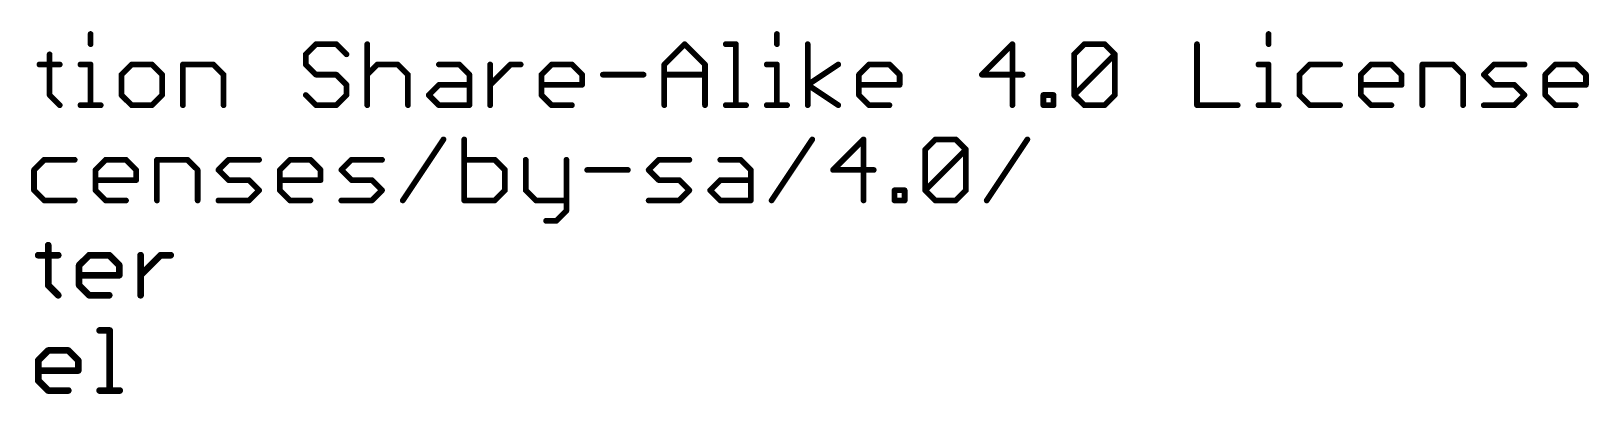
# Model space of a CAD drawing. Extents: x -39 to 68, y -16 to 20.
# Drawn here: x 26.24 to 67.74, y -15.24 to -5.57 of the extents above; entities that cross this region are included whole.
import ezdxf

# ---------------------------------------------------------------- set-up
doc = ezdxf.new("R2010")
doc.units = 0
doc.layers.add('51', color=53, linetype='CONTINUOUS')

msp = doc.modelspace()

# ---------------------------------------------------------------- linework, layer by layer
at = {"layer": '51'}
for points, const_width in [([(27.8279, -5.6456), (27.8279, -5.9168)], 0.1524), ([(46.1095, -5.6456), (46.1095, -5.9168)], 0.1524), ([(59.2067, -5.6456), (59.2067, -5.9168)], 0.1524), ([(26.7365, -6.188), (26.7365, -7.2726)], 0.1524), ([(33.8308, -5.9168), (33.5597, -6.188)], 0.1524), ([(33.5597, -6.188), (33.5597, -6.4591)], 0.1524), ([(34.3731, -5.9168), (33.8308, -5.9168)], 0.1524), ([(34.6443, -6.188), (34.3731, -5.9168)], 0.1524), ([(35.1968, -5.9168), (35.1968, -7.5438)], 0.1524), ([(43.1097, -6.4591), (43.6521, -5.9168)], 0.1524), ([(43.6521, -5.9168), (44.1944, -6.4591)], 0.1524), ([(44.7469, -5.9168), (45.0181, -5.9168)], 0.1524), ([(45.0181, -5.9168), (45.0181, -7.5438)], 0.1524), ([(46.9298, -7.5438), (46.9298, -5.9168)], 0.1524), ([(52.3819, -5.9168), (51.5684, -6.7303)], 0.1524), ([(52.3819, -7.5438), (52.3819, -5.9168)], 0.1524), ([(54.0241, -6.188), (54.2953, -5.9168)], 0.1524), ([(54.0241, -7.2726), (54.0241, -6.188)], 0.1524), ([(54.0241, -7.2726), (55.1088, -6.188)], 0.1524), ([(54.2953, -5.9168), (54.8376, -5.9168)], 0.1524), ([(54.8376, -5.9168), (55.1088, -6.188)], 0.1524), ([(55.1088, -6.188), (55.1088, -7.2726)], 0.1524), ([(57.2984, -5.9168), (57.2984, -7.5438)], 0.1524), ([(26.4653, -6.4591), (27.0076, -6.4591)], 0.1524), ([(27.5567, -6.4591), (27.8279, -6.4591)], 0.1524), ([(27.8279, -6.4591), (27.8279, -7.5438)], 0.1524), ([(28.9193, -6.4591), (28.6482, -6.7303)], 0.1524), ([(29.4617, -6.4591), (28.9193, -6.4591)], 0.1524), ([(29.7328, -6.7303), (29.4617, -6.4591)], 0.1524), ([(30.2853, -7.5438), (30.2853, -6.4591)], 0.1524), ([(30.2853, -6.4591), (31.0988, -6.4591)], 0.1524), ([(31.0988, -6.4591), (31.37, -6.7303)], 0.1524), ([(33.5597, -6.4591), (33.8308, -6.7303)], 0.1524), ([(35.1968, -6.7303), (35.468, -6.4591)], 0.1524), ([(35.468, -6.4591), (36.0103, -6.4591)], 0.1524), ([(36.0103, -6.4591), (36.2815, -6.7303)], 0.1524), ([(37.1051, -6.4591), (37.6475, -6.4591)], 0.1524), ([(37.6475, -6.4591), (37.9186, -6.7303)], 0.1524), ([(38.4711, -7.5438), (38.4711, -6.4591)], 0.1524), ([(38.4711, -7.0015), (39.0134, -6.4591)], 0.1524), ([(39.0134, -6.4591), (39.2846, -6.4591)], 0.1524), ([(39.8354, -6.7303), (40.1066, -6.4591)], 0.1524), ([(40.1066, -6.4591), (40.6489, -6.4591)], 0.1524), ([(40.6489, -6.4591), (40.9201, -6.7303)], 0.1524), ([(43.1097, -7.5438), (43.1097, -6.4591)], 0.1524), ([(44.1944, -6.4591), (44.1944, -7.5438)], 0.1524), ([(45.8383, -6.4591), (46.1095, -6.4591)], 0.1524), ([(46.1095, -6.4591), (46.1095, -7.5438)], 0.1524), ([(46.9298, -7.0015), (47.7433, -6.4591)], 0.1524), ([(48.2941, -6.7303), (48.5652, -6.4591)], 0.1524), ([(48.5652, -6.4591), (49.1076, -6.4591)], 0.1524), ([(49.1076, -6.4591), (49.3787, -6.7303)], 0.1524), ([(58.9356, -6.4591), (59.2067, -6.4591)], 0.1524), ([(59.2067, -6.4591), (59.2067, -7.5438)], 0.1524), ([(60.2982, -6.4591), (60.027, -6.7303)], 0.1524), ([(61.1117, -6.4591), (60.2982, -6.4591)], 0.1524), ([(61.6642, -6.7303), (61.9353, -6.4591)], 0.1524), ([(61.9353, -6.4591), (62.4777, -6.4591)], 0.1524), ([(62.4777, -6.4591), (62.7488, -6.7303)], 0.1524), ([(63.3013, -7.5438), (63.3013, -6.4591)], 0.1524), ([(63.3013, -6.4591), (64.1148, -6.4591)], 0.1524), ([(64.1148, -6.4591), (64.386, -6.7303)], 0.1524), ([(64.9385, -6.7303), (65.2096, -6.4591)], 0.1524), ([(65.2096, -6.4591), (66.0231, -6.4591)], 0.1524), ([(66.5756, -6.7303), (66.8468, -6.4591)], 0.1524), ([(66.8468, -6.4591), (67.3891, -6.4591)], 0.1524), ([(67.3891, -6.4591), (67.6603, -6.7303)], 0.1524), ([(28.6482, -6.7303), (28.6482, -7.2726)], 0.1524), ([(29.7328, -7.2726), (29.7328, -6.7303)], 0.1524), ([(31.37, -6.7303), (31.37, -7.5438)], 0.1524), ([(33.8308, -6.7303), (34.3731, -6.7303)], 0.1524), ([(34.3731, -6.7303), (34.6443, -7.0015)], 0.1524), ([(34.6443, -7.0015), (34.6443, -7.2726)], 0.1524), ([(36.2815, -6.7303), (36.2815, -7.5438)], 0.1524), ([(36.834, -7.2726), (37.1051, -7.0015)], 0.1524), ([(37.1051, -7.0015), (37.9186, -7.0015)], 0.1524), ([(37.9186, -6.7303), (37.9186, -7.5438)], 0.1524), ([(39.8354, -7.2726), (39.8354, -6.7303)], 0.1524), ([(40.9201, -7.0015), (39.8354, -7.0015)], 0.1524), ([(40.9201, -6.7303), (40.9201, -7.0015)], 0.1524), ([(41.4726, -6.7303), (42.5572, -6.7303)], 0.1524), ([(43.1097, -6.7303), (44.1944, -6.7303)], 0.1524), ([(47.7433, -7.5438), (46.9298, -7.0015)], 0.1524), ([(48.2941, -7.2726), (48.2941, -6.7303)], 0.1524), ([(49.3787, -7.0015), (48.2941, -7.0015)], 0.1524), ([(49.3787, -6.7303), (49.3787, -7.0015)], 0.1524), ([(51.5684, -6.7303), (52.653, -6.7303)], 0.1524), ([(60.027, -6.7303), (60.027, -7.2726)], 0.1524), ([(61.6642, -7.2726), (61.6642, -6.7303)], 0.1524), ([(62.7488, -7.0015), (61.6642, -7.0015)], 0.1524), ([(62.7488, -6.7303), (62.7488, -7.0015)], 0.1524), ([(64.386, -6.7303), (64.386, -7.5438)], 0.1524), ([(65.2096, -7.0015), (64.9385, -6.7303)], 0.1524), ([(65.752, -7.0015), (65.2096, -7.0015)], 0.1524), ([(66.0231, -7.2726), (65.752, -7.0015)], 0.1524), ([(66.5756, -7.2726), (66.5756, -6.7303)], 0.1524), ([(67.6603, -7.0015), (66.5756, -7.0015)], 0.1524), ([(67.6603, -6.7303), (67.6603, -7.0015)], 0.1524), ([(26.7365, -7.2726), (27.0076, -7.5438)], 0.1524), ([(27.5567, -7.5438), (28.0991, -7.5438)], 0.1524), ([(28.6482, -7.2726), (28.9193, -7.5438)], 0.1524), ([(28.9193, -7.5438), (29.4617, -7.5438)], 0.1524), ([(29.4617, -7.5438), (29.7328, -7.2726)], 0.1524), ([(33.8308, -7.5438), (33.5597, -7.2726)], 0.1524), ([(34.3731, -7.5438), (33.8308, -7.5438)], 0.1524), ([(34.6443, -7.2726), (34.3731, -7.5438)], 0.1524), ([(37.1051, -7.5438), (36.834, -7.2726)], 0.1524), ([(37.9186, -7.5438), (37.1051, -7.5438)], 0.1524), ([(40.1066, -7.5438), (39.8354, -7.2726)], 0.1524), ([(40.6489, -7.5438), (40.1066, -7.5438)], 0.1524), ([(44.7469, -7.5438), (45.2892, -7.5438)], 0.1524), ([(45.8383, -7.5438), (46.3807, -7.5438)], 0.1524), ([(48.5652, -7.5438), (48.2941, -7.2726)], 0.1524), ([(49.1076, -7.5438), (48.5652, -7.5438)], 0.1524), ([(53.2055, -7.5438), (53.2055, -7.2726)], 0.1524), ([(53.2055, -7.2726), (53.4767, -7.2726)], 0.1524), ([(53.4767, -7.5438), (53.2055, -7.5438)], 0.1524), ([(53.4767, -7.2726), (53.4767, -7.5438)], 0.1524), ([(54.2953, -7.5438), (54.0241, -7.2726)], 0.1524), ([(54.8376, -7.5438), (54.2953, -7.5438)], 0.1524), ([(55.1088, -7.2726), (54.8376, -7.5438)], 0.1524), ([(57.2984, -7.5438), (58.3831, -7.5438)], 0.1524), ([(58.9356, -7.5438), (59.4779, -7.5438)], 0.1524), ([(60.027, -7.2726), (60.2982, -7.5438)], 0.1524), ([(60.2982, -7.5438), (61.1117, -7.5438)], 0.1524), ([(61.9353, -7.5438), (61.6642, -7.2726)], 0.1524), ([(62.4777, -7.5438), (61.9353, -7.5438)], 0.1524), ([(64.9385, -7.5438), (65.752, -7.5438)], 0.1524), ([(65.752, -7.5438), (66.0231, -7.2726)], 0.1524), ([(66.8468, -7.5438), (66.5756, -7.2726)], 0.1524), ([(67.3891, -7.5438), (66.8468, -7.5438)], 0.1524), ([(36.1438, -10.0838), (37.2285, -8.4568)], 0.1524), ([(37.781, -8.4568), (37.781, -10.0838)], 0.1524), ([(45.9667, -10.0838), (47.0514, -8.4568)], 0.1524), ([(48.4174, -8.4568), (47.6039, -9.2703)], 0.1524), ([(48.4174, -10.0838), (48.4174, -8.4568)], 0.1524), ([(50.0596, -8.728), (50.3308, -8.4568)], 0.1524), ([(50.0596, -9.8126), (50.0596, -8.728)], 0.1524), ([(50.0596, -9.8126), (51.1443, -8.728)], 0.1524), ([(50.3308, -8.4568), (50.8731, -8.4568)], 0.1524), ([(50.8731, -8.4568), (51.1443, -8.728)], 0.1524), ([(51.1443, -8.728), (51.1443, -9.8126)], 0.1524), ([(51.6968, -10.0838), (52.7814, -8.4568)], 0.1524), ([(26.592, -8.9991), (26.3209, -9.2703)], 0.1524), ([(27.4055, -8.9991), (26.592, -8.9991)], 0.1524), ([(27.958, -9.2703), (28.2292, -8.9991)], 0.1524), ([(28.2292, -8.9991), (28.7715, -8.9991)], 0.1524), ([(28.7715, -8.9991), (29.0427, -9.2703)], 0.1524), ([(29.5952, -10.0838), (29.5952, -8.9991)], 0.1524), ([(29.5952, -8.9991), (30.4087, -8.9991)], 0.1524), ([(30.4087, -8.9991), (30.6798, -9.2703)], 0.1524), ([(31.2323, -9.2703), (31.5035, -8.9991)], 0.1524), ([(31.5035, -8.9991), (32.317, -8.9991)], 0.1524), ([(32.8695, -9.2703), (33.1406, -8.9991)], 0.1524), ([(33.1406, -8.9991), (33.683, -8.9991)], 0.1524), ([(33.683, -8.9991), (33.9541, -9.2703)], 0.1524), ([(34.5066, -9.2703), (34.7778, -8.9991)], 0.1524), ([(34.7778, -8.9991), (35.5913, -8.9991)], 0.1524), ([(38.5944, -8.9991), (37.781, -8.9991)], 0.1524), ([(38.8656, -9.2703), (38.5944, -8.9991)], 0.1524), ([(39.4181, -8.9991), (39.4181, -9.8126)], 0.1524), ([(40.5028, -8.9991), (40.5028, -10.355)], 0.1524), ([(42.6924, -9.2703), (42.9636, -8.9991)], 0.1524), ([(42.9636, -8.9991), (43.7771, -8.9991)], 0.1524), ([(44.6007, -8.9991), (45.1431, -8.9991)], 0.1524), ([(45.1431, -8.9991), (45.4142, -9.2703)], 0.1524), ([(26.3209, -9.2703), (26.3209, -9.8126)], 0.1524), ([(27.958, -9.8126), (27.958, -9.2703)], 0.1524), ([(29.0427, -9.5415), (27.958, -9.5415)], 0.1524), ([(29.0427, -9.2703), (29.0427, -9.5415)], 0.1524), ([(30.6798, -9.2703), (30.6798, -10.0838)], 0.1524), ([(31.5035, -9.5415), (31.2323, -9.2703)], 0.1524), ([(32.0458, -9.5415), (31.5035, -9.5415)], 0.1524), ([(32.317, -9.8126), (32.0458, -9.5415)], 0.1524), ([(32.8695, -9.8126), (32.8695, -9.2703)], 0.1524), ([(33.9541, -9.5415), (32.8695, -9.5415)], 0.1524), ([(33.9541, -9.2703), (33.9541, -9.5415)], 0.1524), ([(34.7778, -9.5415), (34.5066, -9.2703)], 0.1524), ([(35.3201, -9.5415), (34.7778, -9.5415)], 0.1524), ([(35.5913, -9.8126), (35.3201, -9.5415)], 0.1524), ([(38.8656, -9.8126), (38.8656, -9.2703)], 0.1524), ([(41.0553, -9.2703), (42.1399, -9.2703)], 0.1524), ([(42.9636, -9.5415), (42.6924, -9.2703)], 0.1524), ([(43.5059, -9.5415), (42.9636, -9.5415)], 0.1524), ([(43.7771, -9.8126), (43.5059, -9.5415)], 0.1524), ([(44.3296, -9.8126), (44.6007, -9.5415)], 0.1524), ([(44.6007, -9.5415), (45.4142, -9.5415)], 0.1524), ([(45.4142, -9.2703), (45.4142, -10.0838)], 0.1524), ([(47.6039, -9.2703), (48.6885, -9.2703)], 0.1524), ([(26.3209, -9.8126), (26.592, -10.0838)], 0.1524), ([(28.2292, -10.0838), (27.958, -9.8126)], 0.1524), ([(32.0458, -10.0838), (32.317, -9.8126)], 0.1524), ([(33.1406, -10.0838), (32.8695, -9.8126)], 0.1524), ([(35.3201, -10.0838), (35.5913, -9.8126)], 0.1524), ([(38.5944, -10.0838), (38.8656, -9.8126)], 0.1524), ([(39.4181, -9.8126), (39.6893, -10.0838)], 0.1524), ([(43.5059, -10.0838), (43.7771, -9.8126)], 0.1524), ([(44.6007, -10.0838), (44.3296, -9.8126)], 0.1524), ([(49.241, -10.0838), (49.241, -9.8126)], 0.1524), ([(49.241, -9.8126), (49.5122, -9.8126)], 0.1524), ([(49.5122, -9.8126), (49.5122, -10.0838)], 0.1524), ([(50.3308, -10.0838), (50.0596, -9.8126)], 0.1524), ([(51.1443, -9.8126), (50.8731, -10.0838)], 0.1524), ([(26.592, -10.0838), (27.4055, -10.0838)], 0.1524), ([(28.7715, -10.0838), (28.2292, -10.0838)], 0.1524), ([(31.2323, -10.0838), (32.0458, -10.0838)], 0.1524), ([(33.683, -10.0838), (33.1406, -10.0838)], 0.1524), ([(34.5066, -10.0838), (35.3201, -10.0838)], 0.1524), ([(37.781, -10.0838), (38.5944, -10.0838)], 0.1524), ([(39.6893, -10.0838), (40.5028, -10.0838)], 0.1524), ([(40.5028, -10.355), (40.2316, -10.6261)], 0.1524), ([(42.6924, -10.0838), (43.5059, -10.0838)], 0.1524), ([(45.4142, -10.0838), (44.6007, -10.0838)], 0.1524), ([(49.5122, -10.0838), (49.241, -10.0838)], 0.1524), ([(50.8731, -10.0838), (50.3308, -10.0838)], 0.1524), ([(40.2316, -10.6261), (39.9604, -10.6261)], 0.1524), ([(26.6988, -11.2765), (26.6988, -12.3442)], 0.1778), ([(26.4319, -11.5434), (26.9657, -11.5434)], 0.1778), ([(27.5233, -11.8103), (27.7902, -11.5434)], 0.1778), ([(27.7902, -11.5434), (28.3241, -11.5434)], 0.1778), ([(28.3241, -11.5434), (28.591, -11.8103)], 0.1778), ([(29.1605, -12.6111), (29.1605, -11.5434)], 0.1778), ([(29.1605, -12.0772), (29.6943, -11.5434)], 0.1778), ([(29.6943, -11.5434), (29.9612, -11.5434)], 0.1778), ([(27.5233, -12.3442), (27.5233, -11.8103)], 0.1778), ([(28.591, -12.0772), (27.5233, -12.0772)], 0.1778), ([(28.591, -11.8103), (28.591, -12.0772)], 0.1778), ([(26.6988, -12.3442), (26.9657, -12.6111)], 0.1778), ([(27.7902, -12.6111), (27.5233, -12.3442)], 0.1778), ([(28.3241, -12.6111), (27.7902, -12.6111)], 0.1778), ([(28.069, -13.5495), (28.336, -13.5495)], 0.1778), ([(28.336, -13.5495), (28.336, -15.1511)], 0.1778), ([(26.4319, -14.3503), (26.6988, -14.0834)], 0.1778), ([(26.6988, -14.0834), (27.2327, -14.0834)], 0.1778), ([(27.2327, -14.0834), (27.4996, -14.3503)], 0.1778), ([(26.4319, -14.8842), (26.4319, -14.3503)], 0.1778), ([(27.4996, -14.3503), (27.4996, -14.6172)], 0.1778), ([(27.4996, -14.6172), (26.4319, -14.6172)], 0.1778), ([(26.6988, -15.1511), (26.4319, -14.8842)], 0.1778), ([(27.2327, -15.1511), (26.6988, -15.1511)], 0.1778), ([(28.069, -15.1511), (28.6029, -15.1511)], 0.1778)]:
    msp.add_lwpolyline(points, dxfattribs=dict(at, const_width=const_width))
for points, const_width in [([(27.866, -5.6456, 1), (27.7898, -5.6456)], 0.0762), ([(46.1476, -5.6456, 1), (46.0714, -5.6456)], 0.0762), ([(59.2448, -5.6456, 1), (59.1686, -5.6456)], 0.0762), ([(26.7746, -6.188, 1), (26.6984, -6.188)], 0.0762), ([(27.7898, -5.9168, 1), (27.866, -5.9168)], 0.0762), ([(33.5327, -6.161, 1), (33.5866, -6.2149)], 0.0762), ([(33.5978, -6.188, 1), (33.5216, -6.188)], 0.0762), ([(33.8308, -5.8787, 1), (33.8308, -5.9549)], 0.0762), ([(33.8578, -5.9438, 1), (33.8039, -5.8899)], 0.0762), ([(34.4001, -5.8899, 1), (34.3462, -5.9438)], 0.0762), ([(34.3731, -5.9549, 1), (34.3731, -5.8787)], 0.0762), ([(34.6174, -6.2149, 1), (34.6713, -6.161)], 0.0762), ([(35.2349, -5.9168, 1), (35.1587, -5.9168)], 0.0762), ([(43.679, -5.8899, 1), (43.6251, -5.9438)], 0.0762), ([(43.679, -5.9438, 1), (43.6251, -5.8899)], 0.0762), ([(44.7469, -5.8787, 1), (44.7469, -5.9549)], 0.0762), ([(45.0562, -5.9168, 1), (44.98, -5.9168)], 0.0762), ([(45.0181, -5.9549, 1), (45.0181, -5.8787)], 0.0762), ([(46.0714, -5.9168, 1), (46.1476, -5.9168)], 0.0762), ([(46.9679, -5.9168, 1), (46.8917, -5.9168)], 0.0762), ([(52.42, -5.9168, 1), (52.3438, -5.9168)], 0.0762), ([(52.4088, -5.9438, 1), (52.3549, -5.8899)], 0.0762), ([(54.0622, -6.188, 1), (53.986, -6.188)], 0.0762), ([(53.9972, -6.161, 1), (54.051, -6.2149)], 0.0762), ([(54.2953, -5.8787, 1), (54.2953, -5.9549)], 0.0762), ([(54.3222, -5.9438, 1), (54.2683, -5.8899)], 0.0762), ([(54.8645, -5.8899, 1), (54.8107, -5.9438)], 0.0762), ([(54.8376, -5.9549, 1), (54.8376, -5.8787)], 0.0762), ([(55.1469, -6.188, 1), (55.0707, -6.188)], 0.0762), ([(55.1357, -6.2149, 1), (55.0818, -6.161)], 0.0762), ([(55.0818, -6.2149, 1), (55.1357, -6.161)], 0.0762), ([(57.3365, -5.9168, 1), (57.2603, -5.9168)], 0.0762), ([(59.1686, -5.9168, 1), (59.2448, -5.9168)], 0.0762), ([(26.4653, -6.421, 1), (26.4653, -6.4972)], 0.0762), ([(27.0076, -6.4972, 1), (27.0076, -6.421)], 0.0762), ([(27.5567, -6.421, 1), (27.5567, -6.4972)], 0.0762), ([(27.866, -6.4591, 1), (27.7898, -6.4591)], 0.0762), ([(27.8279, -6.4972, 1), (27.8279, -6.421)], 0.0762), ([(28.9193, -6.421, 1), (28.9193, -6.4972)], 0.0762), ([(28.9463, -6.4861, 1), (28.8924, -6.4322)], 0.0762), ([(29.4886, -6.4322, 1), (29.4347, -6.4861)], 0.0762), ([(29.4617, -6.4972, 1), (29.4617, -6.421)], 0.0762), ([(30.3234, -6.4591, 1), (30.2472, -6.4591)], 0.0762), ([(30.2853, -6.421, 1), (30.2853, -6.4972)], 0.0762), ([(31.1258, -6.4322, 1), (31.0719, -6.4861)], 0.0762), ([(31.0988, -6.4972, 1), (31.0988, -6.421)], 0.0762), ([(33.5866, -6.4322, 1), (33.5327, -6.4861)], 0.0762), ([(33.5216, -6.4591, 1), (33.5978, -6.4591)], 0.0762), ([(35.468, -6.421, 1), (35.468, -6.4972)], 0.0762), ([(35.4949, -6.4861, 1), (35.441, -6.4322)], 0.0762), ([(36.0372, -6.4322, 1), (35.9834, -6.4861)], 0.0762), ([(36.0103, -6.4972, 1), (36.0103, -6.421)], 0.0762), ([(37.1051, -6.421, 1), (37.1051, -6.4972)], 0.0762), ([(37.6744, -6.4322, 1), (37.6205, -6.4861)], 0.0762), ([(37.6475, -6.4972, 1), (37.6475, -6.421)], 0.0762), ([(38.5092, -6.4591, 1), (38.433, -6.4591)], 0.0762), ([(39.0134, -6.421, 1), (39.0134, -6.4972)], 0.0762), ([(39.0404, -6.4861, 1), (38.9865, -6.4322)], 0.0762), ([(39.2846, -6.4972, 1), (39.2846, -6.421)], 0.0762), ([(40.1066, -6.421, 1), (40.1066, -6.4972)], 0.0762), ([(40.1335, -6.4861, 1), (40.0796, -6.4322)], 0.0762), ([(40.6759, -6.4322, 1), (40.622, -6.4861)], 0.0762), ([(40.6489, -6.4972, 1), (40.6489, -6.421)], 0.0762), ([(43.1478, -6.4591, 1), (43.0716, -6.4591)], 0.0762), ([(43.0828, -6.4322, 1), (43.1367, -6.4861)], 0.0762), ([(44.2325, -6.4591, 1), (44.1563, -6.4591)], 0.0762), ([(44.1674, -6.4861, 1), (44.2213, -6.4322)], 0.0762), ([(45.8383, -6.421, 1), (45.8383, -6.4972)], 0.0762), ([(46.1476, -6.4591, 1), (46.0714, -6.4591)], 0.0762), ([(46.1095, -6.4972, 1), (46.1095, -6.421)], 0.0762), ([(47.7644, -6.4908, 1), (47.7221, -6.4274)], 0.0762), ([(48.5652, -6.421, 1), (48.5652, -6.4972)], 0.0762), ([(48.5922, -6.4861, 1), (48.5383, -6.4322)], 0.0762), ([(49.1345, -6.4322, 1), (49.0806, -6.4861)], 0.0762), ([(49.1076, -6.4972, 1), (49.1076, -6.421)], 0.0762), ([(58.9356, -6.421, 1), (58.9356, -6.4972)], 0.0762), ([(59.2448, -6.4591, 1), (59.1686, -6.4591)], 0.0762), ([(59.2067, -6.4972, 1), (59.2067, -6.421)], 0.0762), ([(60.2982, -6.421, 1), (60.2982, -6.4972)], 0.0762), ([(60.3251, -6.4861, 1), (60.2712, -6.4322)], 0.0762), ([(61.1117, -6.4972, 1), (61.1117, -6.421)], 0.0762), ([(61.9353, -6.421, 1), (61.9353, -6.4972)], 0.0762), ([(61.9623, -6.4861, 1), (61.9084, -6.4322)], 0.0762), ([(62.5046, -6.4322, 1), (62.4507, -6.4861)], 0.0762), ([(62.4777, -6.4972, 1), (62.4777, -6.421)], 0.0762), ([(63.3394, -6.4591, 1), (63.2632, -6.4591)], 0.0762), ([(63.3013, -6.421, 1), (63.3013, -6.4972)], 0.0762), ([(64.1418, -6.4322, 1), (64.0879, -6.4861)], 0.0762), ([(64.1148, -6.4972, 1), (64.1148, -6.421)], 0.0762), ([(65.2096, -6.421, 1), (65.2096, -6.4972)], 0.0762), ([(65.2366, -6.4861, 1), (65.1827, -6.4322)], 0.0762), ([(66.0231, -6.4972, 1), (66.0231, -6.421)], 0.0762), ([(66.8468, -6.421, 1), (66.8468, -6.4972)], 0.0762), ([(66.8737, -6.4861, 1), (66.8199, -6.4322)], 0.0762), ([(67.4161, -6.4322, 1), (67.3622, -6.4861)], 0.0762), ([(67.3891, -6.4972, 1), (67.3891, -6.421)], 0.0762), ([(28.6863, -6.7303, 1), (28.6101, -6.7303)], 0.0762), ([(28.6212, -6.7034, 1), (28.6751, -6.7572)], 0.0762), ([(29.7709, -6.7303, 1), (29.6947, -6.7303)], 0.0762), ([(29.7059, -6.7572, 1), (29.7598, -6.7034)], 0.0762), ([(31.4081, -6.7303, 1), (31.3319, -6.7303)], 0.0762), ([(31.3431, -6.7572, 1), (31.3969, -6.7034)], 0.0762), ([(33.8308, -6.6922, 1), (33.8308, -6.7684)], 0.0762), ([(33.8039, -6.7572, 1), (33.8578, -6.7034)], 0.0762), ([(34.4001, -6.7034, 1), (34.3462, -6.7572)], 0.0762), ([(34.3731, -6.7684, 1), (34.3731, -6.6922)], 0.0762), ([(34.6824, -7.0015, 1), (34.6062, -7.0015)], 0.0762), ([(34.6174, -7.0284, 1), (34.6713, -6.9745)], 0.0762), ([(35.1699, -6.7034, 1), (35.2238, -6.7572)], 0.0762), ([(36.3196, -6.7303, 1), (36.2434, -6.7303)], 0.0762), ([(36.2545, -6.7572, 1), (36.3084, -6.7034)], 0.0762), ([(37.1051, -6.9634, 1), (37.1051, -7.0396)], 0.0762), ([(37.1321, -7.0284, 1), (37.0782, -6.9745)], 0.0762), ([(37.9567, -6.7303, 1), (37.8805, -6.7303)], 0.0762), ([(37.8917, -6.7572, 1), (37.9456, -6.7034)], 0.0762), ([(37.9186, -7.0396, 1), (37.9186, -6.9634)], 0.0762), ([(38.4442, -6.9745, 1), (38.4981, -7.0284)], 0.0762), ([(39.8735, -6.7303, 1), (39.7973, -6.7303)], 0.0762), ([(39.8354, -6.9634, 1), (39.8354, -7.0396)], 0.0762), ([(39.8085, -6.7034, 1), (39.8624, -6.7572)], 0.0762), ([(40.9582, -6.7303, 1), (40.882, -6.7303)], 0.0762), ([(40.882, -7.0015, 1), (40.9582, -7.0015)], 0.0762), ([(40.8931, -6.7572, 1), (40.947, -6.7034)], 0.0762), ([(40.9201, -7.0396, 1), (40.9201, -6.9634)], 0.0762), ([(41.4726, -6.6922, 1), (41.4726, -6.7684)], 0.0762), ([(42.5572, -6.7684, 1), (42.5572, -6.6922)], 0.0762), ([(43.1097, -6.6922, 1), (43.1097, -6.7684)], 0.0762), ([(44.1944, -6.7684, 1), (44.1944, -6.6922)], 0.0762), ([(46.9509, -6.9698, 1), (46.9086, -7.0332)], 0.0762), ([(46.9086, -6.9698, 1), (46.9509, -7.0332)], 0.0762), ([(48.3322, -6.7303, 1), (48.256, -6.7303)], 0.0762), ([(48.2671, -6.7034, 1), (48.321, -6.7572)], 0.0762), ([(48.2941, -6.9634, 1), (48.2941, -7.0396)], 0.0762), ([(49.4168, -6.7303, 1), (49.3406, -6.7303)], 0.0762), ([(49.3406, -7.0015, 1), (49.4168, -7.0015)], 0.0762), ([(49.3518, -6.7572, 1), (49.4057, -6.7034)], 0.0762), ([(49.3787, -7.0396, 1), (49.3787, -6.9634)], 0.0762), ([(51.5684, -6.6922, 1), (51.5684, -6.7684)], 0.0762), ([(51.5414, -6.7034, 1), (51.5953, -6.7572)], 0.0762), ([(52.653, -6.7684, 1), (52.653, -6.6922)], 0.0762), ([(60.0651, -6.7303, 1), (59.9889, -6.7303)], 0.0762), ([(60.0001, -6.7034, 1), (60.054, -6.7572)], 0.0762), ([(61.7023, -6.7303, 1), (61.6261, -6.7303)], 0.0762), ([(61.6372, -6.7034, 1), (61.6911, -6.7572)], 0.0762), ([(61.6642, -6.9634, 1), (61.6642, -7.0396)], 0.0762), ([(62.7869, -6.7303, 1), (62.7107, -6.7303)], 0.0762), ([(62.7107, -7.0015, 1), (62.7869, -7.0015)], 0.0762), ([(62.7219, -6.7572, 1), (62.7758, -6.7034)], 0.0762), ([(62.7488, -7.0396, 1), (62.7488, -6.9634)], 0.0762), ([(64.4241, -6.7303, 1), (64.3479, -6.7303)], 0.0762), ([(64.359, -6.7572, 1), (64.4129, -6.7034)], 0.0762), ([(64.9654, -6.7034, 1), (64.9115, -6.7572)], 0.0762), ([(64.9115, -6.7034, 1), (64.9654, -6.7572)], 0.0762), ([(65.2096, -6.9634, 1), (65.2096, -7.0396)], 0.0762), ([(65.1827, -7.0284, 1), (65.2366, -6.9745)], 0.0762), ([(65.7789, -6.9745, 1), (65.725, -7.0284)], 0.0762), ([(65.752, -7.0396, 1), (65.752, -6.9634)], 0.0762), ([(66.6137, -6.7303, 1), (66.5375, -6.7303)], 0.0762), ([(66.5756, -6.9634, 1), (66.5756, -7.0396)], 0.0762), ([(66.5487, -6.7034, 1), (66.6026, -6.7572)], 0.0762), ([(67.6984, -6.7303, 1), (67.6222, -6.7303)], 0.0762), ([(67.6222, -7.0015, 1), (67.6984, -7.0015)], 0.0762), ([(67.6334, -6.7572, 1), (67.6872, -6.7034)], 0.0762), ([(67.6603, -7.0396, 1), (67.6603, -6.9634)], 0.0762), ([(26.7634, -7.2457, 1), (26.7095, -7.2996)], 0.0762), ([(26.6984, -7.2726, 1), (26.7746, -7.2726)], 0.0762), ([(27.5567, -7.5057, 1), (27.5567, -7.5819)], 0.0762), ([(28.0991, -7.5819, 1), (28.0991, -7.5057)], 0.0762), ([(28.6751, -7.2457, 1), (28.6212, -7.2996)], 0.0762), ([(28.6101, -7.2726, 1), (28.6863, -7.2726)], 0.0762), ([(28.9193, -7.5057, 1), (28.9193, -7.5819)], 0.0762), ([(29.4617, -7.5819, 1), (29.4617, -7.5057)], 0.0762), ([(29.6947, -7.2726, 1), (29.7709, -7.2726)], 0.0762), ([(29.7598, -7.2996, 1), (29.7059, -7.2457)], 0.0762), ([(33.5866, -7.2457, 1), (33.5327, -7.2996)], 0.0762), ([(33.8308, -7.5057, 1), (33.8308, -7.5819)], 0.0762), ([(34.3731, -7.5819, 1), (34.3731, -7.5057)], 0.0762), ([(34.6062, -7.2726, 1), (34.6824, -7.2726)], 0.0762), ([(34.6713, -7.2996, 1), (34.6174, -7.2457)], 0.0762), ([(36.8609, -7.2457, 1), (36.807, -7.2996)], 0.0762), ([(36.807, -7.2457, 1), (36.8609, -7.2996)], 0.0762), ([(37.1051, -7.5057, 1), (37.1051, -7.5819)], 0.0762), ([(37.9186, -7.5819, 1), (37.9186, -7.5057)], 0.0762), ([(39.8624, -7.2457, 1), (39.8085, -7.2996)], 0.0762), ([(39.7973, -7.2726, 1), (39.8735, -7.2726)], 0.0762), ([(40.1066, -7.5057, 1), (40.1066, -7.5819)], 0.0762), ([(40.6489, -7.5819, 1), (40.6489, -7.5057)], 0.0762), ([(44.7469, -7.5057, 1), (44.7469, -7.5819)], 0.0762), ([(45.2892, -7.5819, 1), (45.2892, -7.5057)], 0.0762), ([(45.8383, -7.5057, 1), (45.8383, -7.5819)], 0.0762), ([(46.3807, -7.5819, 1), (46.3807, -7.5057)], 0.0762), ([(48.321, -7.2457, 1), (48.2671, -7.2996)], 0.0762), ([(48.256, -7.2726, 1), (48.3322, -7.2726)], 0.0762), ([(48.5652, -7.5057, 1), (48.5652, -7.5819)], 0.0762), ([(49.1076, -7.5819, 1), (49.1076, -7.5057)], 0.0762), ([(53.2436, -7.2726, 1), (53.1674, -7.2726)], 0.0762), ([(53.2055, -7.2345, 1), (53.2055, -7.3107)], 0.0762), ([(53.2055, -7.5057, 1), (53.2055, -7.5819)], 0.0762), ([(53.5148, -7.2726, 1), (53.4386, -7.2726)], 0.0762), ([(53.4767, -7.3107, 1), (53.4767, -7.2345)], 0.0762), ([(53.4767, -7.5819, 1), (53.4767, -7.5057)], 0.0762), ([(54.051, -7.2457, 1), (53.9972, -7.2996)], 0.0762), ([(53.9972, -7.2457, 1), (54.051, -7.2996)], 0.0762), ([(53.986, -7.2726, 1), (54.0622, -7.2726)], 0.0762), ([(54.2953, -7.5057, 1), (54.2953, -7.5819)], 0.0762), ([(54.8376, -7.5819, 1), (54.8376, -7.5057)], 0.0762), ([(55.0707, -7.2726, 1), (55.1469, -7.2726)], 0.0762), ([(55.1357, -7.2996, 1), (55.0818, -7.2457)], 0.0762), ([(57.2984, -7.5057, 1), (57.2984, -7.5819)], 0.0762), ([(58.3831, -7.5819, 1), (58.3831, -7.5057)], 0.0762), ([(58.9356, -7.5057, 1), (58.9356, -7.5819)], 0.0762), ([(59.4779, -7.5819, 1), (59.4779, -7.5057)], 0.0762), ([(60.054, -7.2457, 1), (60.0001, -7.2996)], 0.0762), ([(59.9889, -7.2726, 1), (60.0651, -7.2726)], 0.0762), ([(60.2982, -7.5057, 1), (60.2982, -7.5819)], 0.0762), ([(61.1117, -7.5819, 1), (61.1117, -7.5057)], 0.0762), ([(61.6911, -7.2457, 1), (61.6372, -7.2996)], 0.0762), ([(61.6261, -7.2726, 1), (61.7023, -7.2726)], 0.0762), ([(61.9353, -7.5057, 1), (61.9353, -7.5819)], 0.0762), ([(62.4777, -7.5819, 1), (62.4777, -7.5057)], 0.0762), ([(64.9385, -7.5057, 1), (64.9385, -7.5819)], 0.0762), ([(65.752, -7.5819, 1), (65.752, -7.5057)], 0.0762), ([(66.0501, -7.2996, 1), (65.9962, -7.2457)], 0.0762), ([(65.9962, -7.2996, 1), (66.0501, -7.2457)], 0.0762), ([(66.6026, -7.2457, 1), (66.5487, -7.2996)], 0.0762), ([(66.5375, -7.2726, 1), (66.6137, -7.2726)], 0.0762), ([(66.8468, -7.5057, 1), (66.8468, -7.5819)], 0.0762), ([(67.3891, -7.5819, 1), (67.3891, -7.5057)], 0.0762), ([(26.9807, -7.5707, 1), (27.0346, -7.5169)], 0.0762), ([(27.7898, -7.5438, 1), (27.866, -7.5438)], 0.0762), ([(28.8924, -7.5707, 1), (28.9463, -7.5169)], 0.0762), ([(29.4347, -7.5169, 1), (29.4886, -7.5707)], 0.0762), ([(30.2472, -7.5438, 1), (30.3234, -7.5438)], 0.0762), ([(31.3319, -7.5438, 1), (31.4081, -7.5438)], 0.0762), ([(33.8039, -7.5707, 1), (33.8578, -7.5169)], 0.0762), ([(34.3462, -7.5169, 1), (34.4001, -7.5707)], 0.0762), ([(35.1587, -7.5438, 1), (35.2349, -7.5438)], 0.0762), ([(36.2434, -7.5438, 1), (36.3196, -7.5438)], 0.0762), ([(37.0782, -7.5707, 1), (37.1321, -7.5169)], 0.0762), ([(37.8805, -7.5438, 1), (37.9567, -7.5438)], 0.0762), ([(38.433, -7.5438, 1), (38.5092, -7.5438)], 0.0762), ([(40.0796, -7.5707, 1), (40.1335, -7.5169)], 0.0762), ([(43.0716, -7.5438, 1), (43.1478, -7.5438)], 0.0762), ([(44.1563, -7.5438, 1), (44.2325, -7.5438)], 0.0762), ([(44.98, -7.5438, 1), (45.0562, -7.5438)], 0.0762), ([(46.0714, -7.5438, 1), (46.1476, -7.5438)], 0.0762), ([(46.8917, -7.5438, 1), (46.9679, -7.5438)], 0.0762), ([(47.7221, -7.5755, 1), (47.7644, -7.5121)], 0.0762), ([(48.5383, -7.5707, 1), (48.5922, -7.5169)], 0.0762), ([(52.3438, -7.5438, 1), (52.42, -7.5438)], 0.0762), ([(53.1674, -7.5438, 1), (53.2436, -7.5438)], 0.0762), ([(53.4386, -7.5438, 1), (53.5148, -7.5438)], 0.0762), ([(54.2683, -7.5707, 1), (54.3222, -7.5169)], 0.0762), ([(54.8107, -7.5169, 1), (54.8645, -7.5707)], 0.0762), ([(57.2603, -7.5438, 1), (57.3365, -7.5438)], 0.0762), ([(59.1686, -7.5438, 1), (59.2448, -7.5438)], 0.0762), ([(60.2712, -7.5707, 1), (60.3251, -7.5169)], 0.0762), ([(61.9084, -7.5707, 1), (61.9623, -7.5169)], 0.0762), ([(63.2632, -7.5438, 1), (63.3394, -7.5438)], 0.0762), ([(64.3479, -7.5438, 1), (64.4241, -7.5438)], 0.0762), ([(65.725, -7.5169, 1), (65.7789, -7.5707)], 0.0762), ([(66.8199, -7.5707, 1), (66.8737, -7.5169)], 0.0762), ([(37.2602, -8.4779, 1), (37.1968, -8.4357)], 0.0762), ([(37.8191, -8.4568, 1), (37.7429, -8.4568)], 0.0762), ([(47.0831, -8.4779, 1), (47.0197, -8.4357)], 0.0762), ([(48.4555, -8.4568, 1), (48.3793, -8.4568)], 0.0762), ([(48.4443, -8.4838, 1), (48.3904, -8.4299)], 0.0762), ([(50.0977, -8.728, 1), (50.0215, -8.728)], 0.0762), ([(50.0327, -8.701, 1), (50.0866, -8.7549)], 0.0762), ([(50.3308, -8.4187, 1), (50.3308, -8.4949)], 0.0762), ([(50.3577, -8.4838, 1), (50.3038, -8.4299)], 0.0762), ([(50.9001, -8.4299, 1), (50.8462, -8.4838)], 0.0762), ([(50.8731, -8.4949, 1), (50.8731, -8.4187)], 0.0762), ([(51.1824, -8.728, 1), (51.1062, -8.728)], 0.0762), ([(51.1712, -8.7549, 1), (51.1173, -8.701)], 0.0762), ([(51.1173, -8.7549, 1), (51.1712, -8.701)], 0.0762), ([(52.8131, -8.4779, 1), (52.7497, -8.4357)], 0.0762), ([(26.592, -8.961, 1), (26.592, -9.0372)], 0.0762), ([(26.619, -9.0261, 1), (26.5651, -8.9722)], 0.0762), ([(27.4055, -9.0372, 1), (27.4055, -8.961)], 0.0762), ([(28.2292, -8.961, 1), (28.2292, -9.0372)], 0.0762), ([(28.2561, -9.0261, 1), (28.2022, -8.9722)], 0.0762), ([(28.7984, -8.9722, 1), (28.7446, -9.0261)], 0.0762), ([(28.7715, -9.0372, 1), (28.7715, -8.961)], 0.0762), ([(29.6333, -8.9991, 1), (29.5571, -8.9991)], 0.0762), ([(29.5952, -8.961, 1), (29.5952, -9.0372)], 0.0762), ([(30.4356, -8.9722, 1), (30.3817, -9.0261)], 0.0762), ([(30.4087, -9.0372, 1), (30.4087, -8.961)], 0.0762), ([(31.5035, -8.961, 1), (31.5035, -9.0372)], 0.0762), ([(31.5304, -9.0261, 1), (31.4765, -8.9722)], 0.0762), ([(32.317, -9.0372, 1), (32.317, -8.961)], 0.0762), ([(33.1406, -8.961, 1), (33.1406, -9.0372)], 0.0762), ([(33.1676, -9.0261, 1), (33.1137, -8.9722)], 0.0762), ([(33.7099, -8.9722, 1), (33.656, -9.0261)], 0.0762), ([(33.683, -9.0372, 1), (33.683, -8.961)], 0.0762), ([(34.7778, -8.961, 1), (34.7778, -9.0372)], 0.0762), ([(34.8047, -9.0261, 1), (34.7509, -8.9722)], 0.0762), ([(35.5913, -9.0372, 1), (35.5913, -8.961)], 0.0762), ([(37.781, -8.961, 1), (37.781, -9.0372)], 0.0762), ([(38.6214, -8.9722, 1), (38.5675, -9.0261)], 0.0762), ([(38.5944, -9.0372, 1), (38.5944, -8.961)], 0.0762), ([(39.4562, -8.9991, 1), (39.38, -8.9991)], 0.0762), ([(40.5409, -8.9991, 1), (40.4647, -8.9991)], 0.0762), ([(42.9636, -8.961, 1), (42.9636, -9.0372)], 0.0762), ([(42.9905, -9.0261, 1), (42.9366, -8.9722)], 0.0762), ([(43.7771, -9.0372, 1), (43.7771, -8.961)], 0.0762), ([(44.6007, -8.961, 1), (44.6007, -9.0372)], 0.0762), ([(45.17, -8.9722, 1), (45.1161, -9.0261)], 0.0762), ([(45.1431, -9.0372, 1), (45.1431, -8.961)], 0.0762), ([(26.359, -9.2703, 1), (26.2828, -9.2703)], 0.0762), ([(26.2939, -9.2434, 1), (26.3478, -9.2972)], 0.0762), ([(27.9961, -9.2703, 1), (27.9199, -9.2703)], 0.0762), ([(27.958, -9.5034, 1), (27.958, -9.5796)], 0.0762), ([(27.9311, -9.2434, 1), (27.985, -9.2972)], 0.0762), ([(29.0808, -9.2703, 1), (29.0046, -9.2703)], 0.0762), ([(29.0046, -9.5415, 1), (29.0808, -9.5415)], 0.0762), ([(29.0157, -9.2972, 1), (29.0696, -9.2434)], 0.0762), ([(29.0427, -9.5796, 1), (29.0427, -9.5034)], 0.0762), ([(30.7179, -9.2703, 1), (30.6417, -9.2703)], 0.0762), ([(30.6529, -9.2972, 1), (30.7068, -9.2434)], 0.0762), ([(31.2593, -9.2434, 1), (31.2054, -9.2972)], 0.0762), ([(31.2054, -9.2434, 1), (31.2593, -9.2972)], 0.0762), ([(31.5035, -9.5034, 1), (31.5035, -9.5796)], 0.0762), ([(31.4765, -9.5684, 1), (31.5304, -9.5145)], 0.0762), ([(32.0728, -9.5145, 1), (32.0189, -9.5684)], 0.0762), ([(32.0458, -9.5796, 1), (32.0458, -9.5034)], 0.0762), ([(32.9076, -9.2703, 1), (32.8314, -9.2703)], 0.0762), ([(32.8425, -9.2434, 1), (32.8964, -9.2972)], 0.0762), ([(32.8695, -9.5034, 1), (32.8695, -9.5796)], 0.0762), ([(33.9922, -9.2703, 1), (33.916, -9.2703)], 0.0762), ([(33.916, -9.5415, 1), (33.9922, -9.5415)], 0.0762), ([(33.9272, -9.2972, 1), (33.9811, -9.2434)], 0.0762), ([(33.9541, -9.5796, 1), (33.9541, -9.5034)], 0.0762), ([(34.5336, -9.2434, 1), (34.4797, -9.2972)], 0.0762), ([(34.4797, -9.2434, 1), (34.5336, -9.2972)], 0.0762), ([(34.7778, -9.5034, 1), (34.7778, -9.5796)], 0.0762), ([(34.7509, -9.5684, 1), (34.8047, -9.5145)], 0.0762), ([(35.3471, -9.5145, 1), (35.2932, -9.5684)], 0.0762), ([(35.3201, -9.5796, 1), (35.3201, -9.5034)], 0.0762), ([(38.9037, -9.2703, 1), (38.8275, -9.2703)], 0.0762), ([(38.8387, -9.2972, 1), (38.8926, -9.2434)], 0.0762), ([(41.0553, -9.2322, 1), (41.0553, -9.3084)], 0.0762), ([(42.1399, -9.3084, 1), (42.1399, -9.2322)], 0.0762), ([(42.7194, -9.2434, 1), (42.6655, -9.2972)], 0.0762), ([(42.6655, -9.2434, 1), (42.7194, -9.2972)], 0.0762), ([(42.9636, -9.5034, 1), (42.9636, -9.5796)], 0.0762), ([(42.9366, -9.5684, 1), (42.9905, -9.5145)], 0.0762), ([(43.5329, -9.5145, 1), (43.479, -9.5684)], 0.0762), ([(43.5059, -9.5796, 1), (43.5059, -9.5034)], 0.0762), ([(44.6007, -9.5034, 1), (44.6007, -9.5796)], 0.0762), ([(44.6277, -9.5684, 1), (44.5738, -9.5145)], 0.0762), ([(45.4523, -9.2703, 1), (45.3761, -9.2703)], 0.0762), ([(45.3873, -9.2972, 1), (45.4412, -9.2434)], 0.0762), ([(45.4142, -9.5796, 1), (45.4142, -9.5034)], 0.0762), ([(47.6039, -9.2322, 1), (47.6039, -9.3084)], 0.0762), ([(47.5769, -9.2434, 1), (47.6308, -9.2972)], 0.0762), ([(48.6885, -9.3084, 1), (48.6885, -9.2322)], 0.0762), ([(26.3478, -9.7857, 1), (26.2939, -9.8396)], 0.0762), ([(26.2828, -9.8126, 1), (26.359, -9.8126)], 0.0762), ([(27.985, -9.7857, 1), (27.9311, -9.8396)], 0.0762), ([(27.9199, -9.8126, 1), (27.9961, -9.8126)], 0.0762), ([(32.3439, -9.8396, 1), (32.29, -9.7857)], 0.0762), ([(32.29, -9.8396, 1), (32.3439, -9.7857)], 0.0762), ([(32.8964, -9.7857, 1), (32.8425, -9.8396)], 0.0762), ([(32.8314, -9.8126, 1), (32.9076, -9.8126)], 0.0762), ([(35.6182, -9.8396, 1), (35.5644, -9.7857)], 0.0762), ([(35.5644, -9.8396, 1), (35.6182, -9.7857)], 0.0762), ([(38.8275, -9.8126, 1), (38.9037, -9.8126)], 0.0762), ([(38.8925, -9.8396, 1), (38.8387, -9.7857)], 0.0762), ([(39.445, -9.7857, 1), (39.3912, -9.8396)], 0.0762), ([(39.38, -9.8126, 1), (39.4562, -9.8126)], 0.0762), ([(43.804, -9.8396, 1), (43.7501, -9.7857)], 0.0762), ([(43.7501, -9.8396, 1), (43.804, -9.7857)], 0.0762), ([(44.3565, -9.7857, 1), (44.3026, -9.8396)], 0.0762), ([(44.3026, -9.7857, 1), (44.3565, -9.8396)], 0.0762), ([(49.2791, -9.8126, 1), (49.2029, -9.8126)], 0.0762), ([(49.241, -9.7745, 1), (49.241, -9.8507)], 0.0762), ([(49.5503, -9.8126, 1), (49.4741, -9.8126)], 0.0762), ([(49.5122, -9.8507, 1), (49.5122, -9.7745)], 0.0762), ([(50.0866, -9.7857, 1), (50.0327, -9.8396)], 0.0762), ([(50.0327, -9.7857, 1), (50.0866, -9.8396)], 0.0762), ([(50.0215, -9.8126, 1), (50.0977, -9.8126)], 0.0762), ([(51.1062, -9.8126, 1), (51.1824, -9.8126)], 0.0762), ([(51.1712, -9.8396, 1), (51.1173, -9.7857)], 0.0762), ([(26.592, -10.0457, 1), (26.592, -10.1219)], 0.0762), ([(26.5651, -10.1107, 1), (26.619, -10.0569)], 0.0762), ([(27.4055, -10.1219, 1), (27.4055, -10.0457)], 0.0762), ([(28.2292, -10.0457, 1), (28.2292, -10.1219)], 0.0762), ([(28.2022, -10.1107, 1), (28.2561, -10.0569)], 0.0762), ([(28.7715, -10.1219, 1), (28.7715, -10.0457)], 0.0762), ([(29.5571, -10.0838, 1), (29.6333, -10.0838)], 0.0762), ([(30.6417, -10.0838, 1), (30.7179, -10.0838)], 0.0762), ([(31.2323, -10.0457, 1), (31.2323, -10.1219)], 0.0762), ([(32.0189, -10.0569, 1), (32.0728, -10.1107)], 0.0762), ([(32.0458, -10.1219, 1), (32.0458, -10.0457)], 0.0762), ([(33.1406, -10.0457, 1), (33.1406, -10.1219)], 0.0762), ([(33.1137, -10.1107, 1), (33.1676, -10.0569)], 0.0762), ([(33.683, -10.1219, 1), (33.683, -10.0457)], 0.0762), ([(34.5066, -10.0457, 1), (34.5066, -10.1219)], 0.0762), ([(35.2932, -10.0569, 1), (35.3471, -10.1107)], 0.0762), ([(35.3201, -10.1219, 1), (35.3201, -10.0457)], 0.0762), ([(36.1121, -10.0627, 1), (36.1755, -10.1049)], 0.0762), ([(37.781, -10.0457, 1), (37.781, -10.1219)], 0.0762), ([(37.7429, -10.0838, 1), (37.8191, -10.0838)], 0.0762), ([(38.5675, -10.0569, 1), (38.6214, -10.1107)], 0.0762), ([(38.5944, -10.1219, 1), (38.5944, -10.0457)], 0.0762), ([(39.6893, -10.0457, 1), (39.6893, -10.1219)], 0.0762), ([(39.6623, -10.1107, 1), (39.7162, -10.0569)], 0.0762), ([(40.4647, -10.355, 1), (40.5409, -10.355)], 0.0762), ([(40.5297, -10.3819, 1), (40.4758, -10.328)], 0.0762), ([(40.5028, -10.1219, 1), (40.5028, -10.0457)], 0.0762), ([(42.6924, -10.0457, 1), (42.6924, -10.1219)], 0.0762), ([(43.479, -10.0569, 1), (43.5329, -10.1107)], 0.0762), ([(43.5059, -10.1219, 1), (43.5059, -10.0457)], 0.0762), ([(44.6007, -10.0457, 1), (44.6007, -10.1219)], 0.0762), ([(44.5738, -10.1107, 1), (44.6277, -10.0569)], 0.0762), ([(45.3761, -10.0838, 1), (45.4523, -10.0838)], 0.0762), ([(45.4142, -10.1219, 1), (45.4142, -10.0457)], 0.0762), ([(45.935, -10.0627, 1), (45.9984, -10.1049)], 0.0762), ([(48.3793, -10.0838, 1), (48.4555, -10.0838)], 0.0762), ([(49.241, -10.0457, 1), (49.241, -10.1219)], 0.0762), ([(49.2029, -10.0838, 1), (49.2791, -10.0838)], 0.0762), ([(49.4741, -10.0838, 1), (49.5503, -10.0838)], 0.0762), ([(49.5122, -10.1219, 1), (49.5122, -10.0457)], 0.0762), ([(50.3308, -10.0457, 1), (50.3308, -10.1219)], 0.0762), ([(50.3038, -10.1107, 1), (50.3577, -10.0569)], 0.0762), ([(50.8462, -10.0569, 1), (50.9001, -10.1107)], 0.0762), ([(50.8731, -10.1219, 1), (50.8731, -10.0457)], 0.0762), ([(51.6651, -10.0627, 1), (51.7285, -10.1049)], 0.0762), ([(39.9604, -10.588, 1), (39.9604, -10.6642)], 0.0762), ([(40.2047, -10.5992, 1), (40.2585, -10.6531)], 0.0762), ([(40.2316, -10.6642, 1), (40.2316, -10.588)], 0.0762), ([(26.7432, -11.2765, 1), (26.6543, -11.2765)], 0.0889), ([(26.4319, -11.4989, 1), (26.4319, -11.5878)], 0.0889), ([(26.9657, -11.5878, 1), (26.9657, -11.4989)], 0.0889), ([(27.7902, -11.4989, 1), (27.7902, -11.5878)], 0.0889), ([(27.8217, -11.5748, 1), (27.7588, -11.512)], 0.0889), ([(28.3555, -11.512, 1), (28.2927, -11.5748)], 0.0889), ([(28.3241, -11.5878, 1), (28.3241, -11.4989)], 0.0889), ([(29.2049, -11.5434, 1), (29.116, -11.5434)], 0.0889), ([(29.6943, -11.4989, 1), (29.6943, -11.5878)], 0.0889), ([(29.7257, -11.5748, 1), (29.6629, -11.512)], 0.0889), ([(29.9612, -11.5878, 1), (29.9612, -11.4989)], 0.0889), ([(27.4919, -11.7789, 1), (27.5547, -11.8417)], 0.0889), ([(27.5233, -12.0328, 1), (27.5233, -12.1217)], 0.0889), ([(27.5678, -11.8103, 1), (27.4789, -11.8103)], 0.0889), ([(28.6355, -11.8103, 1), (28.5466, -11.8103)], 0.0889), ([(28.5596, -11.8417, 1), (28.6224, -11.7789)], 0.0889), ([(28.591, -12.1217, 1), (28.591, -12.0328)], 0.0889), ([(29.129, -12.0458, 1), (29.1919, -12.1087)], 0.0889), ([(26.6543, -12.3442, 1), (26.7432, -12.3442)], 0.0889), ([(26.7302, -12.3127, 1), (26.6674, -12.3756)], 0.0889), ([(27.5547, -12.3127, 1), (27.4919, -12.3756)], 0.0889), ([(27.4789, -12.3442, 1), (27.5678, -12.3442)], 0.0889), ([(28.5466, -12.0772, 1), (28.6355, -12.0772)], 0.0889), ([(26.9343, -12.6425, 1), (26.9972, -12.5797)], 0.0889), ([(27.7902, -12.5667, 1), (27.7902, -12.6555)], 0.0889), ([(27.7588, -12.6425, 1), (27.8217, -12.5797)], 0.0889), ([(28.3241, -12.6555, 1), (28.3241, -12.5667)], 0.0889), ([(29.116, -12.6111, 1), (29.2049, -12.6111)], 0.0889), ([(28.069, -13.5051, 1), (28.069, -13.594)], 0.0889), ([(28.3804, -13.5495, 1), (28.2915, -13.5495)], 0.0889), ([(28.336, -13.594, 1), (28.336, -13.5051)], 0.0889), ([(26.6988, -14.0389, 1), (26.6988, -14.1278)], 0.0889), ([(26.7302, -14.1148, 1), (26.6674, -14.052)], 0.0889), ([(27.2641, -14.052, 1), (27.2012, -14.1148)], 0.0889), ([(27.2327, -14.1278, 1), (27.2327, -14.0389)], 0.0889), ([(26.4763, -14.3503, 1), (26.3874, -14.3503)], 0.0889), ([(26.4004, -14.3189, 1), (26.4633, -14.3817)], 0.0889), ([(27.544, -14.3503, 1), (27.4551, -14.3503)], 0.0889), ([(27.4682, -14.3817, 1), (27.531, -14.3189)], 0.0889), ([(26.4633, -14.8527, 1), (26.4004, -14.9156)], 0.0889), ([(26.3874, -14.8842, 1), (26.4763, -14.8842)], 0.0889), ([(26.4319, -14.5728, 1), (26.4319, -14.6617)], 0.0889), ([(27.4551, -14.6172, 1), (27.544, -14.6172)], 0.0889), ([(27.4996, -14.6617, 1), (27.4996, -14.5728)], 0.0889), ([(26.6988, -15.1067, 1), (26.6988, -15.1956)], 0.0889), ([(26.6674, -15.1825, 1), (26.7302, -15.1197)], 0.0889), ([(27.2327, -15.1956, 1), (27.2327, -15.1067)], 0.0889), ([(28.069, -15.1067, 1), (28.069, -15.1956)], 0.0889), ([(28.2915, -15.1511, 1), (28.3804, -15.1511)], 0.0889), ([(28.6029, -15.1956, 1), (28.6029, -15.1067)], 0.0889)]:
    msp.add_lwpolyline(points, format="xyb", dxfattribs=dict(at, const_width=const_width))

doc.saveas('drawing.dxf')
